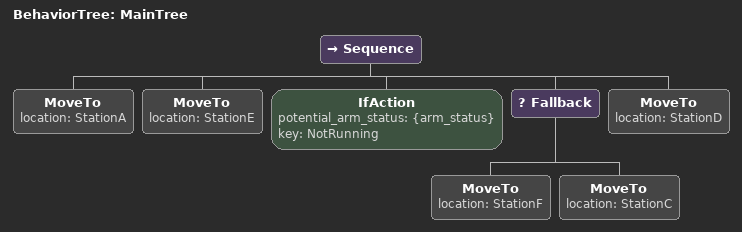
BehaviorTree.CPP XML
<root main_tree_to_execute = "MainTree">
    <BehaviorTree ID="MainTree">
        <Sequence>
            <MoveTo location="StationA"/>
            <MoveTo location="StationE"/>
            <IfAction potential_arm_status="{arm_status}" key="NotRunning"/>
            <Fallback>
                <MoveTo location="StationF"/>
                <MoveTo location="StationC"/>
            </Fallback>
            <MoveTo location="StationD"/>
        </Sequence>
    </BehaviorTree>
</root>
